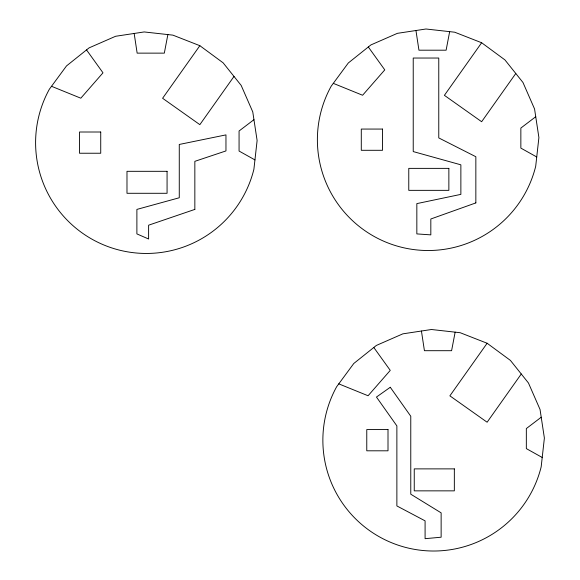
<?xml version="1.0" encoding="UTF-8"?>
<svg xmlns="http://www.w3.org/2000/svg" width="580" height="580" viewBox="0 0 580 580"><rect width="100%" height="100%" fill="white"/><g stroke="black" fill="none" stroke-linecap="round" stroke-linejoin="round"><path stroke-width="0.87" d="M167.867 34.583L164.321 53.135L137.148 53.135L134.168 33.459M449.659 31.646L446.114 50.192L418.941 50.192L415.954 30.523M455.14 332.151L451.595 350.697L424.422 350.697L421.435 331.028M199.854 45.69L172.92 35.148L144.181 31.944L115.594 36.279L89.103 47.864L66.511 65.917L49.365 89.204A110.773 110.773 0 0 0 105.995 245.84A110.773 110.773 0 0 0 253.902 169.244L257.114 140.505L252.771 111.918L241.186 85.427L223.133 62.836L199.854 45.69L162.603 98.274L199.854 124.656L234.001 76.437M481.639 42.746L454.713 32.212L425.974 29L397.387 33.335L370.888 44.928L348.305 62.981L331.151 86.26A110.773 110.773 0 0 0 387.788 242.897A110.773 110.773 0 0 0 535.695 166.308L538.9 137.569L534.564 108.975L522.971 82.483L504.919 59.892L481.639 42.746L444.396 95.337L481.639 121.713L515.787 73.493M487.12 343.251L460.194 332.717L431.455 329.505L402.868 333.841L376.369 345.433L353.786 363.486L336.632 386.766A110.773 110.773 0 0 0 393.269 543.402A110.773 110.773 0 0 0 541.176 466.813L544.381 438.074L540.045 409.48L528.452 382.988L510.407 360.397L487.12 343.251L449.877 395.843L487.12 422.218L521.268 373.998M253.953 119.668L239.069 131L239.069 151.047L254.946 159.913M535.739 116.725L520.854 128.064L520.854 148.103L536.732 156.97M541.22 417.23L526.336 428.562L526.336 448.608L542.213 457.475M333.297 83.353L362.601 95.25L384.779 69.875L368.322 46.98M51.504 86.289L80.808 98.194L102.993 72.812L86.536 49.923M338.778 383.858L368.082 395.756L390.26 370.381L373.803 347.485M390.275 387.273L376.456 397.053L396.872 425.901L396.872 505.934L425.089 520.854L425.089 538.675L441.134 537.211L441.134 512.858L410.771 494.196L410.771 416.244L390.275 387.273M475.846 202.906L430.824 218.986L430.824 234.871L416.839 233.907L416.839 203.616L460.868 194.373L460.868 164.821L413.228 151.576L413.228 58.036L438.77 58.036L438.77 137.917L475.846 156.731L475.846 202.906M194.844 209.409L148.611 225.192L148.611 239.004L136.887 233.907L136.887 209.409L179.271 197.765L179.271 144.456L225.961 134.886L225.961 150.923L194.844 161.334L194.844 209.409M382.517 129.065L361.289 129.065L361.289 150.3L382.517 150.3L382.517 129.065M100.731 132.008L79.496 132.008L79.496 153.236L100.731 153.236L100.731 132.008M448.862 168.374L408.77 168.374L408.77 190.349L448.862 190.349L448.862 168.374M167.069 171.317L126.984 171.317L126.984 193.292L167.069 193.292L167.069 171.317M388.005 429.57L366.77 429.57L366.77 450.805L388.005 450.805L388.005 429.57M454.343 468.879L414.25 468.879L414.25 490.854L454.343 490.854L454.343 468.879"/></g></svg>
